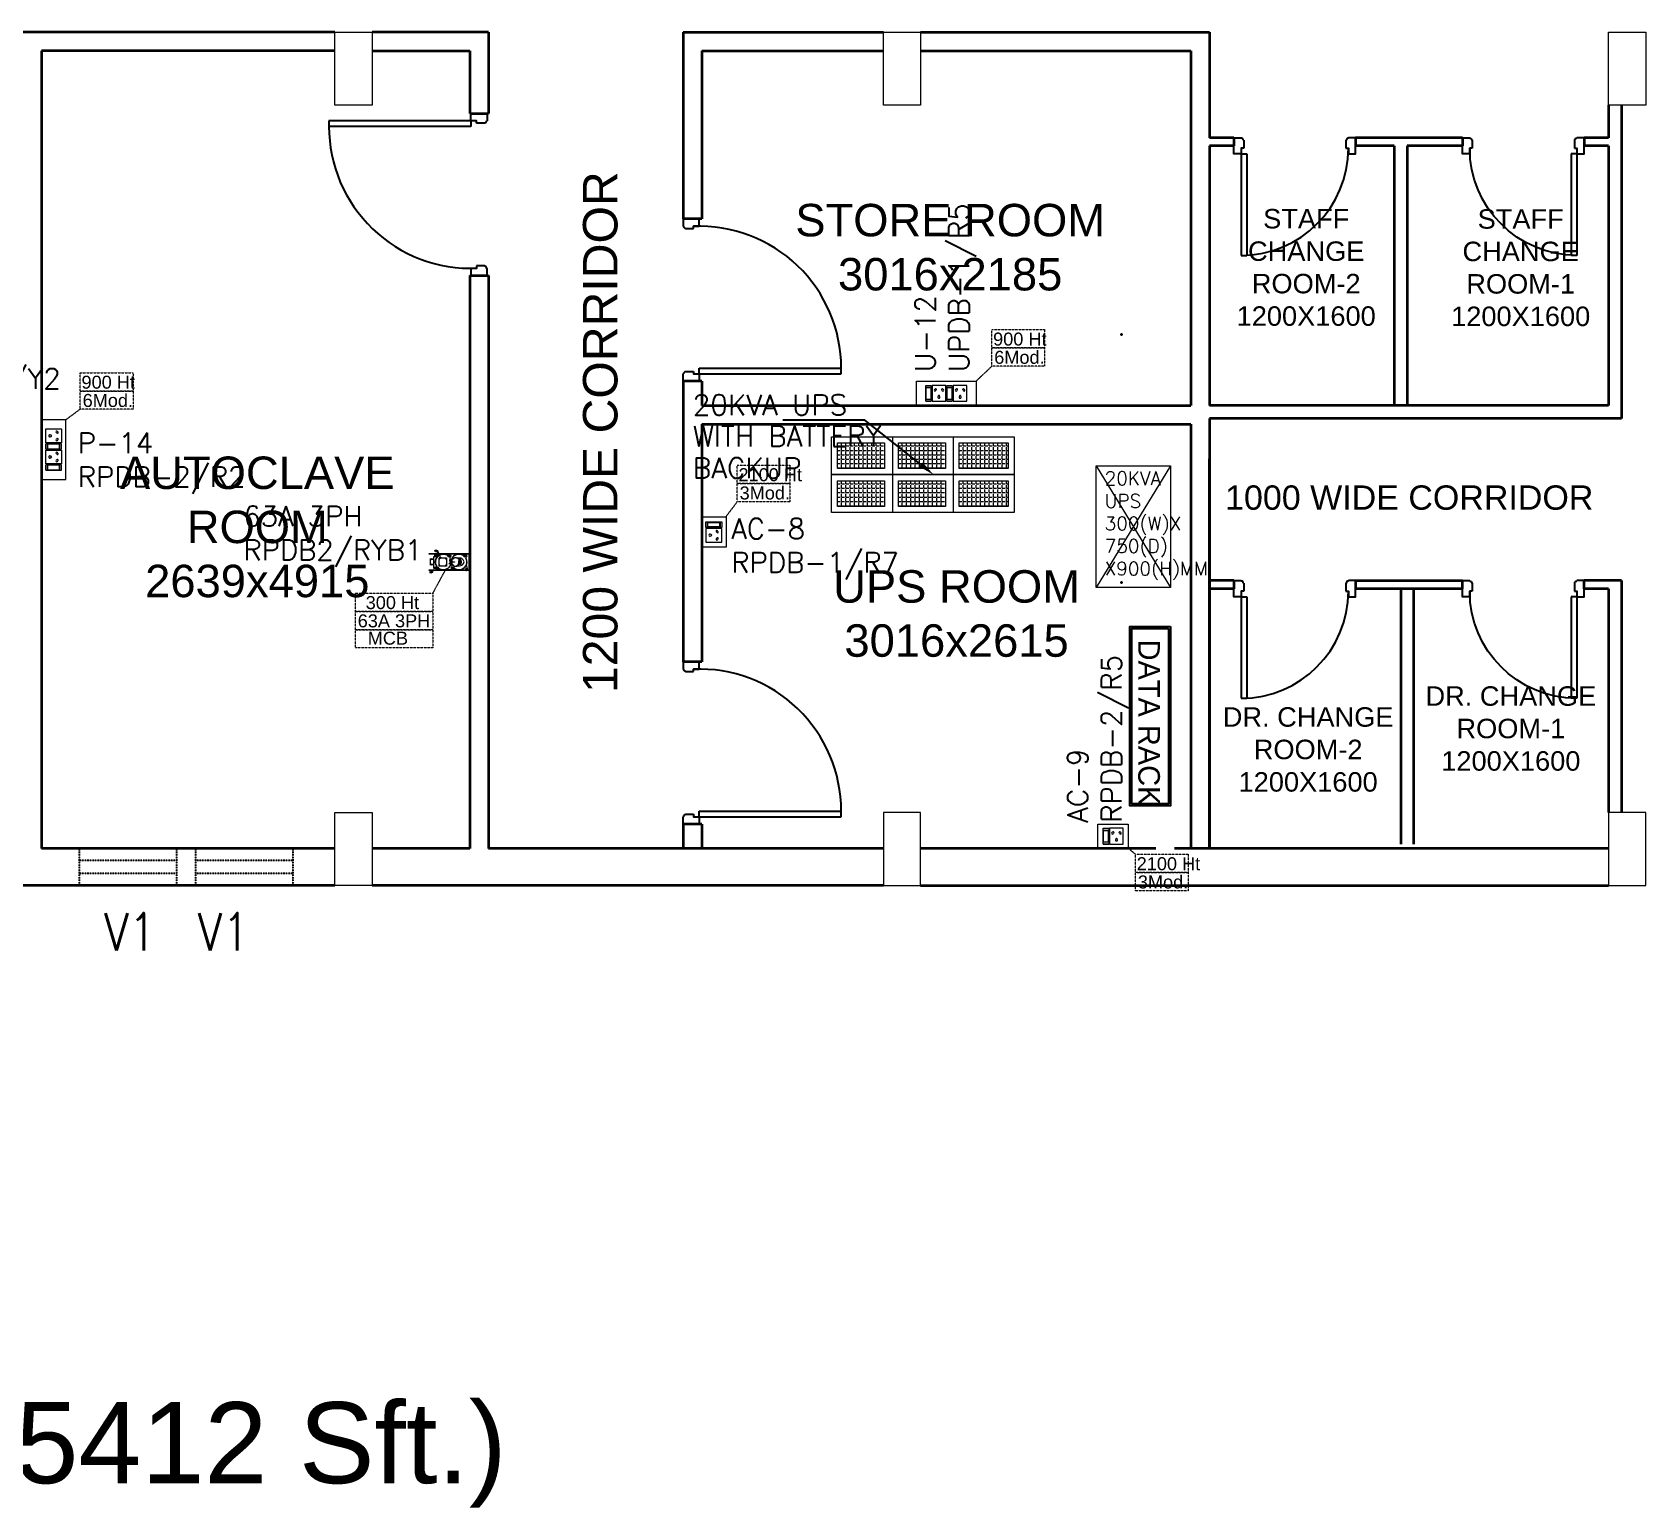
# Model space of a CAD drawing. Extents: x 2982526 to 3410143, y -1442121 to -1332990.
# Drawn here: x 3148311 to 3158256, y -1379204 to -1370110 of the extents above; entities that cross this region are included whole.
import ezdxf
from ezdxf import colors
from ezdxf.entities.mleader import LeaderData, LeaderLine
from ezdxf.enums import TextEntityAlignment as Align
from ezdxf.math import Vec2, Vec3

# ---------------------------------------------------------------- set-up
doc = ezdxf.new("R2010")
doc.units = 0
doc.header["$MEASUREMENT"] = 0
for name, pattern in [('1', [0, 0, 0]), ('DASHED2', [0.375, 0.25, -0.125]), ('HIDDEN', [0.375, 0.25, -0.125])]:
    doc.linetypes.add(name, pattern=pattern)
doc.layers.add('CFT_LOOPING', color=7, linetype='1', lineweight=0, true_color=0xd6d600)
doc.layers.add('ELE-6A AC SOCKET', color=7, linetype='Continuous', lineweight=0, true_color=0x00ceb6)
for name, color, linetype, lineweight in [('Column', 162, 'Continuous', 13), ('ELE 63A 3PH INDUSTRIAL SOCKET', 1, 'Continuous', 0), ('ELE- DBS', 1, 'Continuous', 9), ('ELE-2NOS OF 6-16 RAW POWER SOCKET', 1, 'Continuous', 0), ('ELE-POWER SOCKET TEXT', 7, 'Continuous', 5), ('ELE. 2N0S OF 6-16 UPS SOCKETS', 191, 'Continuous', 0), ('ELE. DB', 1, 'Continuous', 9), ('WALL', 7, '1', 35)]:
    doc.layers.add(name, color=color, linetype=linetype, lineweight=lineweight)
for name, color, linetype in [('DATA RACK', 1, 'Continuous'), ('DOOR', 40, 'Continuous'), ('TEXT', 5, '1'), ('V1', 7, 'Continuous')]:
    doc.layers.add(name, color=color, linetype=linetype)
doc.styles.add('ARIAL', font='arial.ttf')
doc.styles.add('ROMANS', font='romans.shx')
doc.styles.add('Tw Cen MT', font='TCM_____.TTF')

# ---------------------------------------------------------------- blocks, each defined once
blk = doc.blocks.new('A$C19B8274B')
at = {"layer": 'DOOR'}
for p, q in [((-45, 925), (-80, 925)), ((-80, 50), (-80, 925)), ((-45, 50), (-45, 925)), ((-45, 50), (-80, 50)), ((-955, -50), (-955, -47.5)), ((-940, -35), (-942.5, -35)), ((-60, -35), (-57.5, -35)), ((-45, -50), (-45, -47.5))]:
    blk.add_line(p, q, dxfattribs=at)
for points in [[(-940, 15), (-955, 15), (-955, 50), (-1000, 50), (-1000, -50), (-955, -50)], [(-940, -35), (-940, 15)], [(-60, 15), (-45, 15), (-45, 50), (0, 50), (0, -50), (-45, -50)], [(-60, -35), (-60, 15)]]:
    blk.add_lwpolyline(points, dxfattribs=at)
at = {"layer": 'DOOR', "color": 145}
blk.add_arc((-80, 50), 875, 90, 182.29244, dxfattribs=at)
at = {"layer": 'DOOR'}
for centre, start, end in [((-955, -35), 270, 0), ((-45, -35), 180, 270)]:
    blk.add_arc(centre, 12.5, start, end, dxfattribs=at)
blk = doc.blocks.new('750')
at = {"layer": 'DOOR'}
for p, q in [((-50, 705), (-47.5, 705)), ((-35, 690), (-35, 692.5)), ((-50, 45), (-47.5, 45)), ((-35, 60), (-35, 57.5)), ((50, 45), (50, 80)), ((50, 80), (675, 80)), ((50, 45), (675, 45)), ((675, 45), (675, 80))]:
    blk.add_line(p, q, dxfattribs=at)
for points in [[(15, 690), (15, 705), (50, 705), (50, 750), (-50, 750), (-50, 705)], [(-35, 690), (15, 690)], [(15, 60), (15, 45), (50, 45), (50, 0), (-50, 0), (-50, 45)], [(-35, 60), (15, 60)]]:
    blk.add_lwpolyline(points, dxfattribs=at)
for centre, start, end in [((-35, 705), 180, 270), ((-35, 45), 90, 180)]:
    blk.add_arc(centre, 12.5, start, end, dxfattribs=at)
at = {"layer": 'DOOR', "color": 145}
blk.add_arc((15, 45), 660, 0, 90, dxfattribs=at)
blk = doc.blocks.new('Q5YYYU')
at = {"layer": 'Column'}
for points in [[(13463.2493, 5260), (13693.2493, 5260), (13693.2493, 4810), (13463.2493, 4810)], [(16844.9159, 5260), (17074.9159, 5260), (17074.9159, 4810), (16844.9159, 4810)], [(21314.0776, 5260), (21544.0776, 5260), (21544.0776, 4810), (21314.0776, 4810)], [(13463.2493, 450), (13693.2493, 450), (13693.2493, 0), (13463.2493, 0)], [(17074.9159, 450), (16844.9159, 450), (16844.9159, 0), (17074.9159, 0)], [(21544.0776, 450), (21314.0776, 450), (21314.0776, 0), (21544.0776, 0)]]:
    blk.add_lwpolyline(points, close=True, dxfattribs=at)
at = {"layer": 'V1', "color": 8, "linetype": 'HIDDEN', "ltscale": 0.5}
for p, q in [((11887.854, 230), (11887.854, 0)), ((12487.854, 230), (11887.854, 230)), ((12487.854, 230), (12487.854, 0)), ((12605.4533, 230), (12605.4533, 0)), ((13205.4533, 230), (12605.4533, 230)), ((13205.4533, 230), (13205.4533, 0)), ((12487.854, 155), (11887.854, 155)), ((13205.4533, 155), (12605.4533, 155)), ((12487.854, 75), (11887.854, 75)), ((13205.4533, 75), (12605.4533, 75)), ((12487.854, 0), (11887.854, 0)), ((13205.4533, 0), (12605.4533, 0))]:
    blk.add_line(p, q, dxfattribs=at)
at = {"layer": 'WALL', "color": 8}
for p, q in [((11656.5826, 5260), (11450.9159, 5260)), ((11806.5826, 5260), (11656.5826, 5260)), ((13463.2493, 5260), (11806.5826, 5260)), ((14410.2493, 5260), (13693.2493, 5260)), ((14410.2493, 5260), (14410.2493, 4760)), ((15610.2493, 5260), (15610.2493, 4110)), ((15610.2493, 5260), (16844.9159, 5260)), ((17074.9159, 5260), (18441.0776, 5260)), ((18441.0776, 5260), (18856.0776, 5260)), ((18856.0776, 5260), (18856.0776, 4610)), ((11656.5826, 5145), (11656.5826, 2665)), ((11806.5826, 5145), (11656.5826, 5145)), ((13463.2493, 5145), (11806.5826, 5145)), ((13693.2493, 5145), (14295.2493, 5145)), ((14295.2493, 5145), (14295.2493, 4760)), ((15725.2493, 5145), (15725.2493, 4110)), ((15725.2493, 5145), (16844.9159, 5145)), ((17074.9159, 5145), (18441.0776, 5145)), ((18441.0776, 5145), (18741.0776, 5145)), ((18741.0776, 5145), (18741.0776, 2960)), ((21314.0776, 4810), (21314.0776, 4610)), ((21394.0776, 4810), (21394.0776, 2880)), ((14295.2493, 4760), (14410.2493, 4760)), ((19006.0776, 4610), (18856.0776, 4610)), ((19006.0776, 4610), (19006.0776, 4560)), ((19756.0776, 4610), (19756.0776, 4560)), ((20414.0776, 4610), (19756.0776, 4610)), ((20414.0776, 4610), (20414.0776, 4560)), ((21164.0776, 4610), (21164.0776, 4560)), ((21314.0776, 4610), (21164.0776, 4610)), ((19006.0776, 4560), (18856.0776, 4560)), ((18856.0776, 4560), (18856.0776, 2960)), ((19994.4968, 4560), (19756.0776, 4560)), ((19994.4968, 4560), (19994.4968, 2960)), ((20414.0776, 4560), (20074.4968, 4560)), ((20074.4968, 4560), (20074.4968, 2960)), ((21314.0776, 4560), (21164.0776, 4560)), ((21314.0776, 4560), (21314.0776, 2960)), ((15725.2493, 4110), (15610.2493, 4110)), ((14295.2493, 3760), (14410.2493, 3760)), ((14295.2493, 3760), (14295.2493, 230)), ((14410.2493, 3760), (14410.2493, 230)), ((15725.2493, 3110), (15610.2493, 3110)), ((15610.2493, 3110), (15610.2493, 1380)), ((15725.2493, 3110), (15725.2493, 2960)), ((15725.2493, 2960), (18741.0776, 2960)), ((21314.0776, 2960), (18856.0776, 2960)), ((15725.2493, 2845), (18741.0776, 2845)), ((15725.2493, 2845), (15725.2493, 2745)), ((18741.0776, 2845), (18741.0776, 2745)), ((21394.0776, 2880), (18856.0776, 2880)), ((18856.0776, 2880), (18856.0776, 230)), ((15725.2493, 2745), (15725.2493, 1380)), ((18741.0776, 2745), (18741.0776, 230)), ((11656.5826, 2665), (11656.5826, 230)), ((18856.0776, 230), (18856.0776, 2630)), ((19006.0776, 1880), (18856.0776, 1880)), ((19006.0776, 1830), (18856.0776, 1830)), ((19006.0776, 1880), (19006.0776, 1830)), ((19756.0776, 1880), (20414.0776, 1880)), ((19756.0776, 1880), (19756.0776, 1830)), ((20016.9968, 1830), (19756.0776, 1830)), ((20414.0776, 1830), (20016.9968, 1830)), ((20033.6789, 1830), (20033.6789, 255.5451)), ((20113.6789, 1830), (20113.6789, 255.5451)), ((20414.0776, 1830), (20414.0776, 1880)), ((21164.0776, 1830), (21164.0776, 1880)), ((21394.0776, 1880), (21164.0776, 1880)), ((21314.0776, 1830), (21164.0776, 1830)), ((21314.0776, 1830), (21314.0776, 450)), ((21394.0776, 1880), (21394.0776, 450)), ((15725.2493, 1380), (15610.2493, 1380)), ((15725.2493, 380), (15610.2493, 380)), ((15610.2493, 380), (15610.2493, 230)), ((15725.2493, 380), (15725.2493, 230)), ((11963.2493, 230), (11656.5826, 230)), ((13463.2493, 230), (11963.2493, 230)), ((14295.2493, 230), (13693.2493, 230)), ((14893.2493, 230), (14410.2493, 230)), ((16844.9159, 230), (14893.2493, 230)), ((18524.9159, 230), (17074.9159, 230)), ((18911.5826, 230), (18639.9159, 230)), ((21314.0776, 230), (18911.5826, 230)), ((13463.2493, 0), (4899.9159, 0)), ((13463.2493, 0), (6929.9159, 0)), ((16844.9159, 0), (13693.2493, 0)), ((17074.9159, 0), (21314.0776, 0))]:
    blk.add_line(p, q, dxfattribs=at)
at = {"layer": 'WALL'}
for p in [(18313.353, 3396.6666), (18313.353, 1868.3333)]:
    blk.add_point(p, dxfattribs=at)
at = {"layer": 'DOOR', "linetype": 'Continuous'}
for p, rotation in [((14352.7493, 4760), 89.99999999999999), ((15660.2493, 3110), 270), ((15660.2493, 380), 270)]:
    blk.add_blockref('A$C19B8274B', p, dxfattribs=dict(at, rotation=rotation))
at = {"layer": 'DOOR', "rotation": 270}
for p in [(19006.0776, 4560), (19006.0776, 1830)]:
    blk.add_blockref('750', p, dxfattribs=at)
at = {"layer": 'DOOR', "xscale": -1, "rotation": 89.99999999999999}
for p in [(21164.0776, 4560), (21164.0776, 1830)]:
    blk.add_blockref('750', p, dxfattribs=at)
at = {"layer": 'TEXT', "color": 8, "style": 'ARIAL'}
blk.add_text('1200 WIDE CORRIDOR', height=212.5, rotation=90, dxfattribs=at).set_placement((15269.8101, 2795.1854), align=Align.BOTTOM_CENTER)
blk.add_text('1000 WIDE CORRIDOR', height=150, dxfattribs=at).set_placement((20086.4449, 2272.1372), align=Align.BOTTOM_CENTER)
at = {"layer": 'TEXT', "color": 8, "attachment_point": 5, "style": 'ARIAL'}
for s, insert, char_height, width in [('STORE ROOM\\P3016x2185', (17256.8289, 3934.0994), 200, 2061.081547), ('STAFF CHANGE\\PROOM-2\\P1200X1600', (19451.2608, 3810.0058), 120, 1089.045933), ('STAFF CHANGE\\PROOM-1\\P1200X1600', (20773.3357, 3808.3929), 120, 1082.252715), ('AUTOCLAVE\\PROOM\\P2639x4915', (12986.1403, 2209.985), 200, 1382.810368), ('UPS ROOM\\P3016x2615', (17296.2586, 1676.1598), 200, 2253.017537), ('DR. CHANGE\\PROOM-1\\P1200X1600', (20712.7139, 967.8695), 120, 1786.825377), ('DR. CHANGE\\PROOM-2\\P1200X1600', (19463.3012, 838.7682), 120, 1786.825377)]:
    blk.add_mtext(s, dxfattribs=dict(at, insert=insert, char_height=char_height, width=width))
at = {"layer": 'V1', "color": 8, "style": 'ROMANS', "width": 0.85}
for p in [(12201.9881, -399.0218), (12778.7503, -399.0218)]:
    blk.add_text('V1', height=230, dxfattribs=at).set_placement(p, align=Align.CENTER)
blk = doc.blocks.new('5Y3AQY')
at = {"layer": 'ELE. 2N0S OF 6-16 UPS SOCKETS', "color": 72, "lineweight": 0}
for p, q in [((-311.5, -26.5), (-277.7, -26.5)), ((-311.5, -123.5), (-311.5, -26.5)), ((-311.5, -123.5), (-311.5, -26.5)), ((-308.7, -37), (-280.5, -37)), ((-308.7, -113), (-308.7, -37)), ((-308.7, -40.4), (-280.5, -40.4)), ((-280.5, -37), (-280.5, -113)), ((-277.7, -26.5), (-277.7, -123.5)), ((-272.1, -26.5), (-272.1, -123.5)), ((-187.1, -26.5), (-272.1, -26.5)), ((-187.1, -123.5), (-187.1, -26.5)), ((-181.4, -26.5), (-147.6, -26.5)), ((-181.4, -123.5), (-181.4, -26.5)), ((-181.4, -123.5), (-181.4, -26.5)), ((-178.6, -37), (-150.4, -37)), ((-178.6, -113), (-178.6, -37)), ((-178.6, -40.4), (-150.4, -40.4)), ((-150.4, -37), (-150.4, -113)), ((-147.6, -26.5), (-147.6, -123.5)), ((-57, -26.5), (-142, -26.5)), ((-142, -26.5), (-142, -123.5)), ((-57, -123.5), (-57, -26.5)), ((-311.5, -123.5), (-277.7, -123.5)), ((-277.7, -123.5), (-311.5, -123.5)), ((-280.5, -113), (-308.7, -113)), ((-272.1, -123.5), (-187.1, -123.5)), ((-181.4, -123.5), (-147.6, -123.5)), ((-147.6, -123.5), (-181.4, -123.5)), ((-150.4, -113), (-178.6, -113)), ((-142, -123.5), (-57, -123.5))]:
    blk.add_line(p, q, dxfattribs=at)
blk.add_lwpolyline([(-368.5, 0), (0, 0), (0, -150), (-368.5, -150)], close=True, dxfattribs=at)
for centre, radius, start, end in [((-253.8, -56.1), 5.7, 87.48997, 354.73109), ((-249.3, -52.1), 4.6, 284.90486, 157.31619), ((-229.6, -99), 6.62, 127.15837, 52.84163), ((-229.6, -92.3), 4.22, 341.40312, 198.59688), ((-209.8, -52.1), 4.6, 22.68381, 255.09514), ((-205.3, -56.1), 5.7, 185.26891, 92.51003), ((-123.7, -56.1), 5.7, 87.48997, 354.73109), ((-119.2, -52.1), 4.6, 284.90486, 157.31619), ((-99.5, -99), 6.62, 127.15837, 52.84163), ((-99.5, -92.3), 4.22, 341.40312, 198.59688), ((-79.7, -52.1), 4.6, 22.68381, 255.09514), ((-75.2, -56.1), 5.7, 185.26891, 92.51003)]:
    blk.add_arc(centre, radius, start, end, dxfattribs=at)
blk = doc.blocks.new('RTUH 6U')
at = {"layer": 'ELE-2NOS OF 6-16 RAW POWER SOCKET', "color": 30, "lineweight": 0, "ltscale": 300}
for p, q in [((-311.5, -26.5), (-226.5, -26.5)), ((-311.5, -123.5), (-311.5, -26.5)), ((-226.5, -26.5), (-226.5, -123.5)), ((-187.1, -26.5), (-220.9, -26.5)), ((-220.9, -26.5), (-220.9, -123.5)), ((-189.9, -37), (-218, -37)), ((-218, -37), (-218, -113)), ((-189.9, -40.4), (-218, -40.4)), ((-189.9, -113), (-189.9, -37)), ((-187.1, -123.5), (-187.1, -26.5)), ((-187.1, -123.5), (-187.1, -26.5)), ((-181.4, -123.5), (-181.4, -26.5)), ((-181.4, -26.5), (-96.4, -26.5)), ((-96.4, -26.5), (-96.4, -123.5)), ((-57, -26.5), (-90.8, -26.5)), ((-90.8, -26.5), (-90.8, -123.5)), ((-59.8, -37), (-88, -37)), ((-88, -37), (-88, -113)), ((-59.8, -40.4), (-88, -40.4)), ((-59.8, -113), (-59.8, -37)), ((-57, -123.5), (-57, -26.5)), ((-57, -123.5), (-57, -26.5)), ((-226.5, -123.5), (-311.5, -123.5)), ((-187.1, -123.5), (-220.9, -123.5)), ((-220.9, -123.5), (-187.1, -123.5)), ((-218, -113), (-189.9, -113)), ((-96.4, -123.5), (-181.4, -123.5)), ((-57, -123.5), (-90.8, -123.5)), ((-90.8, -123.5), (-57, -123.5)), ((-88, -113), (-59.8, -113))]:
    blk.add_line(p, q, dxfattribs=at)
blk.add_lwpolyline([(0, 0), (-368.5, 0), (-368.5, -150), (0, -150)], close=True, dxfattribs=at)
for centre, radius, start, end in [((-293.2, -56.1), 5.7, 87.48997, 354.73109), ((-288.7, -52.1), 4.6, 284.90486, 157.31619), ((-269, -99), 6.62, 127.15837, 52.84163), ((-269, -92.3), 4.22, 341.40312, 198.59688), ((-249.3, -52.1), 4.6, 22.68381, 255.09514), ((-244.8, -56.1), 5.7, 185.26891, 92.51003), ((-163.1, -56.1), 5.7, 87.48997, 354.73109), ((-158.6, -52.1), 4.6, 284.90486, 157.31619), ((-138.9, -99), 6.62, 127.15837, 52.84163), ((-138.9, -92.3), 4.22, 341.40312, 198.59688), ((-119.2, -52.1), 4.6, 22.68381, 255.09514), ((-114.7, -56.1), 5.7, 185.26891, 92.51003)]:
    blk.add_arc(centre, radius, start, end, dxfattribs=at)
blk = doc.blocks.new('32A 1PH INDUSTRIAL SOCKETS')
at = {"layer": 'ELE 63A 3PH INDUSTRIAL SOCKET', "lineweight": 0}
for points in [[(-366, 47), (-366, 47), (-366, 47), (-366, 48), (-366, 48), (-367, 48), (-367, 47), (-367, 47)], [(-366, 45), (-366, 45), (-366, 46), (-366, 46), (-366, 46), (-367, 46), (-367, 46), (-367, 45)]]:
    blk.add_hatch(color=1, dxfattribs=at).paths.add_polyline_path(points)
at = {"layer": 'ELE 63A 3PH INDUSTRIAL SOCKET', "color": 1, "lineweight": 0, "ltscale": 0.225}
blk.add_lwpolyline([(-501, -104), (-501, -97), (-7, -97), (-7, 97), (-501, 97), (-501, 104), (0, 104), (0, -104)], close=True, dxfattribs=at)
at = {"layer": 'ELE 63A 3PH INDUSTRIAL SOCKET', "color": 1, "lineweight": 0}
for points in [[(-495, 32), (-477, 32), (-477, 29), (-458, 34), (-477, 39), (-477, 36), (-495, 36)], [(-402, 65), (-449, 65), (-449, -65), (-421, -65)], [(-426, 136), (-426, 139), (-426, 142)], [(-407, 88), (-426, 88)], [(-423, 134), (-423, 139), (-423, 144)], [(-412, 139), (-419, 139), (-419, 147)], [(-419, 139), (-419, 130)], [(-417, 98), (-417, 76)], [(-417, 88), (-417, 88)], [(-417, 88), (-417, 88)], [(-413, 106), (-361, 92)], [(-395, 110), (-397, 139), (-408, 139)], [(-404, 104), (-404, 65)], [(-400, 90), (-390, 80)], [(-398, 93), (-388, 83)], [(-370, 74), (-397, 139)], [(-391, 88), (-391, 88)], [(-374, 55), (-374, 53), (-374, 52), (-374, 51)], [(-370, 60), (-371, 59), (-372, 58), (-373, 57)], [(-372, 52), (-373, 53), (-372, 55), (-372, 57), (-368, 53)], [(-372, 50), (-371, 49), (-370, 48), (-368, 48)], [(-372, 48), (-371, 47), (-370, 46), (-369, 46)], [(-366, 60), (-368, 59), (-370, 59), (-370, 58)], [(-370, 59), (-366, 55)], [(-363, 60), (-365, 61), (-366, 61), (-368, 61)], [(-367, 52), (-363, 48)], [(-366, 47), (-365, 47), (-363, 48), (-363, 49)], [(-366, 46), (-365, 46), (-363, 46), (-362, 47)], [(-365, 54), (-361, 50), (-361, 52), (-360, 53), (-360, 54)], [(-361, 57), (-362, 58), (-363, 59), (-364, 59)], [(-364, 55), (-364, 55)], [(-359, 55), (-359, 57), (-360, 58), (-361, 59)], [(-360, 48), (-359, 50), (-359, 52), (-359, 53)], [(-133, 97), (-329, 97)], [(-221, 25), (-252, 25), (-252, 15), (-221, 15)], [(-242, 62), (-244, 60), (-245, 59), (-246, 57), (-246, 55), (-247, 53), (-246, 51), (-245, 49)], [(-246, 15), (-246, -15)], [(-246, 4), (-189, 4), (-189, -4), (-246, -4)], [(-235, 25), (-237, 31), (-239, 37), (-242, 43), (-245, 49), (-243, 45)], [(-222, 25), (-222, 15)], [(-174, -52), (-172, -52), (-167, -52), (-163, -51), (-159, -50), (-154, -48), (-150, -46), (-146, -43), (-143, -40), (-139, -37), (-136, -33), (-134, -29), (-131, -24), (-130, -20), (-128, -15), (-127, -10), (-126, -5), (-126, 0), (-126, 4), (-127, 8)], [(-152, 49), (-141, 50), (-138, 48), (-135, 45), (-132, 42), (-129, 38), (-126, 34), (-123, 29), (-121, 24), (-120, 20), (-127, 8), (-134, 10)], [(-128, 21), (-120, 20)], [(-107, -24), (-114, -30), (-126, -30), (-119, -24), (-117, -18), (-116, -12), (-115, -6), (-115, 0), (-115, 5), (-116, 10), (-116, 15), (-117, 20), (-121, 15), (-123, 15)], [(-126, -30), (-124, -24), (-122, -18), (-121, -12), (-120, -6), (-120, 0), (-120, 5), (-120, 10), (-121, 15)], [(-120, 20), (-117, 20)], [(-495, -33), (-477, -33), (-477, -36), (-458, -31), (-477, -26), (-477, -29), (-495, -29)], [(-487, -123), (-487, -126), (-487, -129)], [(-484, -121), (-484, -126), (-484, -132)], [(-480, -135), (-480, -118)], [(-473, -126), (-480, -126)], [(-469, -126), (-458, -126), (-450, -92)], [(-429, -65), (-429, -78), (-436, -78), (-436, -76), (-440, -76), (-440, -78), (-447, -78), (-447, -65)], [(-429, -67), (-447, -67)], [(-429, -71), (-447, -71)], [(-436, -71), (-440, -67)], [(-438, -84), (-438, -63)], [(-133, -97), (-329, -97)], [(-221, -25), (-252, -25), (-252, -15), (-221, -15)], [(-227, -25), (-225, -31), (-223, -37), (-220, -43), (-217, -49), (-220, -43), (-223, -36)], [(-222, -15), (-222, -25)], [(-221, -4), (-221, -26), (-215, -26), (-213, -30), (-210, -33), (-208, -37), (-204, -40), (-201, -43), (-197, -46), (-193, -48), (-189, -50), (-185, -51), (-181, -52), (-177, -52)], [(-220, -62), (-218, -60), (-217, -59), (-216, -57), (-216, -55), (-216, -53), (-216, -51), (-217, -49)], [(-49, -106), (-101, -92)], [(-58, -88), (-34, -88)], [(-45, -98), (-45, -78)], [(-45, -88), (-45, -88)]]:
    blk.add_lwpolyline(points, dxfattribs=at)
at = {"layer": 'ELE 63A 3PH INDUSTRIAL SOCKET', "color": 1, "lineweight": 0, "ltscale": 0.036667}
blk.add_lwpolyline([(-491, 30), (-491, -27)], dxfattribs=at)
at = {"layer": 'ELE 63A 3PH INDUSTRIAL SOCKET', "color": 1, "lineweight": 0}
for points in [[(-412, 106, 0.580946), (-435, 83), (-429, 65)], [(-235, -25, -2.970687), (-280, 84), (-278, 83), (-276, 83), (-274, 83), (-272, 83), (-271, 84), (-269, 86), (-268, 87)], [(-417, -62), (-415, -60), (-414, -59), (-413, -57), (-412, -55), (-412, -53), (-413, -51), (-414, -49, -0.770115), (-280, 84, 0.770115), (-414, -49)], [(-227, 25, -0.494902), (-84, 84), (-82, 83), (-80, 83), (-78, 83), (-76, 83), (-74, 84), (-72, 86), (-71, 87)], [(-177, -52), (-173, -52), (-169, -51), (-166, -50), (-162, -48), (-158, -46), (-154, -43), (-150, -40), (-147, -37), (-144, -33), (-141, -29), (-139, -24), (-137, -20), (-136, -15), (-135, -10), (-134, -5), (-134, 0), (-134, 5), (-134, 10), (-128, 21), (-130, 25), (-132, 29), (-135, 34), (-138, 37), (-141, 41), (-144, 44), (-148, 46), (-152, 49), (-156, 47), (-158, 48), (-162, 50), (-167, 51), (-171, 52), (-175, 52, 0.278874), (-215, 26), (-221, 26), (-221, 4)], [(-46, 62), (-47, 60), (-48, 59), (-49, 57), (-50, 55), (-50, 53), (-49, 51), (-49, 49, -0.770115), (-182, -84), (-184, -83), (-186, -83), (-188, -83), (-190, -83), (-192, -84), (-193, -86), (-195, -87)], [(-155, -48), (-125, -48, 0.407317), (-70, 0, 0.415703), (-125, 48), (-138, 48)], [(-119, -24), (-107, -24), (-105, -18), (-104, -12), (-103, -6), (-103, 0, 0.169576), (-119, 46), (-136, 46)], [(-243, -45, -0.430134), (-379, -84), (-380, -83), (-382, -83), (-384, -83), (-386, -83), (-388, -84), (-390, -86), (-391, -87)], [(-49, -106, 0.580946), (-27, -83), (-41, -32)]]:
    blk.add_lwpolyline(points, format="xyb", dxfattribs=at)
for points in [[(-380, -51), (-380, 51), (-288, 51), (-288, -51)], [(-372, 39), (-371, 39), (-370, 40), (-369, 41), (-369, 42), (-369, 43), (-369, 44), (-369, 45), (-370, 45), (-371, 46), (-372, 46), (-373, 46), (-374, 45), (-375, 45), (-375, 44), (-375, 43), (-375, 42), (-375, 41), (-374, 40), (-373, 39)], [(-296, 39), (-295, 39), (-294, 40), (-293, 41), (-293, 42), (-293, 43), (-293, 44), (-293, 45), (-294, 45), (-295, 46), (-296, 46), (-297, 46), (-298, 45), (-299, 45), (-299, 44), (-299, 43), (-299, 42), (-299, 41), (-298, 40), (-297, 39)], [(-372, -46), (-371, -46), (-370, -45), (-369, -45), (-369, -44), (-369, -43), (-369, -42), (-369, -41), (-370, -40), (-371, -39), (-372, -39), (-373, -39), (-374, -40), (-375, -41), (-375, -42), (-375, -43), (-375, -44), (-375, -45), (-374, -45), (-373, -46)], [(-296, -46), (-295, -46), (-294, -45), (-293, -45), (-293, -44), (-293, -43), (-293, -42), (-293, -41), (-294, -40), (-295, -39), (-296, -39), (-297, -39), (-298, -40), (-299, -41), (-299, -42), (-299, -43), (-299, -44), (-299, -45), (-298, -45), (-297, -46)]]:
    blk.add_lwpolyline(points, close=True, dxfattribs=at)
for centre, radius in [((-420, 139), 11.7), ((-417, 88), 6.57), ((-394, 87), 9.32), ((-394, 86), 7.39), ((-252, 77), 18.6), ((-252, 77), 10.5), ((-55, 77), 18.6), ((-55, 77), 10.5), ((-481, -126), 11.5), ((-407, -77), 18.5), ((-407, -77), 10.6), ((-210, -77), 18.5), ((-210, -77), 10.6), ((-45, -88), 6.48)]:
    blk.add_circle(centre, radius, dxfattribs=at)
for radius, start, end in [(97.4, 59.7533, 158.0316), (97.5, 239.7992, 30.2008)]:
    blk.add_arc((-133, 0), radius, start, end, dxfattribs=at)
for points in [[(-393, 110), (-397, 110), (-394, 96)], [(-368, 75), (-372, 73), (-365, 61)], [(-452, -91), (-448, -92), (-447, -78)]]:
    blk.add_solid(points, dxfattribs=at)
blk = doc.blocks.new('RETETY')
at = {"layer": 'ELE- DBS'}
h = blk.add_hatch(dxfattribs=at)
h.set_pattern_fill('ANGLE', color=2, scale=3.830156, angle=90)
h.set_pattern_definition([(90, (316265.61, -529580.6), (-26.7536412, 3e-14), [19.4571936, -7.2964476]), (180, (316265.61, -529580.6), (-4e-14, -26.7536412), [19.4571936, -7.2964476])])
h.paths.add_polyline_path([(-429.6, 1088.1), (-429.6, 786.9), (-271.6, 786.9), (-271.6, 1088.1)])
h = blk.add_hatch(dxfattribs=at)
h.set_pattern_fill('ANGLE', color=2, scale=3.830156, angle=90)
h.set_pattern_definition([(90, (316499.715, -529580.6), (-26.7536412, 3e-14), [19.4571936, -7.2964476]), (180, (316499.715, -529580.6), (-4e-14, -26.7536412), [19.4571936, -7.2964476])])
h.paths.add_polyline_path([(-195.5, 1088.1), (-195.5, 786.9), (-37.5, 786.9), (-37.5, 1088.1)])
h = blk.add_hatch(dxfattribs=at)
h.set_pattern_fill('ANGLE', color=2, scale=3.830156, angle=90)
h.set_pattern_definition([(90, (316265.61, -529955.597), (-26.7536412, 3e-14), [19.4571936, -7.2964476]), (180, (316265.61, -529955.597), (-4e-14, -26.7536412), [19.4571936, -7.2964476])])
h.paths.add_polyline_path([(-429.6, 700.9), (-429.6, 411.9), (-271.6, 411.9), (-271.6, 700.9)])
h = blk.add_hatch(dxfattribs=at)
h.set_pattern_fill('ANGLE', color=2, scale=3.830156, angle=90)
h.set_pattern_definition([(90, (316499.715, -529955.597), (-26.7536412, 3e-14), [19.4571936, -7.2964476]), (180, (316499.715, -529955.597), (-4e-14, -26.7536412), [19.4571936, -7.2964476])])
h.paths.add_polyline_path([(-195.5, 700.9), (-195.5, 411.9), (-37.5, 411.9), (-37.5, 700.9)])
h = blk.add_hatch(dxfattribs=at)
h.set_pattern_fill('ANGLE', color=2, scale=3.830156, angle=90)
h.set_pattern_definition([(90, (316265.61, -530330.594), (-26.7536412, 3e-14), [19.4571936, -7.2964476]), (180, (316265.61, -530330.594), (-4e-14, -26.7536412), [19.4571936, -7.2964476])])
h.paths.add_polyline_path([(-429.6, 325.9), (-429.6, 36.9), (-271.6, 36.9), (-271.6, 325.9)])
h = blk.add_hatch(dxfattribs=at)
h.set_pattern_fill('ANGLE', color=2, scale=3.830156, angle=90)
h.set_pattern_definition([(90, (316499.715, -530330.594), (-26.7536412, 3e-14), [19.4571936, -7.2964476]), (180, (316499.715, -530330.594), (-4e-14, -26.7536412), [19.4571936, -7.2964476])])
h.paths.add_polyline_path([(-195.5, 325.9), (-195.5, 36.9), (-37.5, 36.9), (-37.5, 325.9)])
at = {"layer": 'ELE- DBS', "color": 3}
for p, q in [((-468.2, 750), (-234.1, 750)), ((-234.1, 750), (0, 750)), ((-468.2, 375), (-234.1, 375)), ((-234.1, 375), (0, 375))]:
    blk.add_line(p, q, dxfattribs=at)
for points in [[(-468.2, 0), (-468.2, 1125), (-234.1, 1125), (-234.1, 0)], [(-234.1, 0), (-234.1, 1125), (0, 1125), (0, 0)], [(-429.6, 786.9), (-429.6, 1088.1), (-271.6, 1088.1), (-271.6, 786.9)], [(-195.5, 786.9), (-195.5, 1088.1), (-37.5, 1088.1), (-37.5, 786.9)], [(-429.6, 411.9), (-429.6, 700.9), (-271.6, 700.9), (-271.6, 411.9)], [(-195.5, 411.9), (-195.5, 700.9), (-37.5, 700.9), (-37.5, 411.9)], [(-429.6, 36.9), (-429.6, 325.9), (-271.6, 325.9), (-271.6, 36.9)], [(-195.5, 36.9), (-195.5, 325.9), (-37.5, 325.9), (-37.5, 36.9)]]:
    blk.add_lwpolyline(points, close=True, dxfattribs=at)
blk = doc.blocks.new('DATA RACK')
at = {"layer": 'DATA RACK', "color": 1, "ltscale": 5}
for points in [[(0, 0), (0, -1227), (-277, -1227), (-277, 0)], [(-13, -13), (-13, -1213), (-264, -1213), (-264, -13)]]:
    blk.add_lwpolyline(points, close=True, dxfattribs=at)
at = {"layer": 'DATA RACK', "color": 1, "ltscale": 5, "insert": (-72, -89), "char_height": 148.3, "width": 1124.35, "attachment_point": 1, "rotation": 270, "style": 'Tw Cen MT'}
blk.add_mtext('DATA RACK', dxfattribs=at)
blk = doc.blocks.new('EQ2WE')
at = {"layer": 'ELE-6A AC SOCKET', "lineweight": 0}
for p, q in [((-99, 170), (-215, 170)), ((-215, 170), (-215, 36)), ((-99, 36), (-99, 170)), ((-91, 36), (-91, 170)), ((-91, 170), (-45, 170)), ((-45, 170), (-91, 170)), ((-87, 51), (-87, 155)), ((-87, 155), (-48, 155)), ((-48, 155), (-48, 51)), ((-45, 170), (-45, 36)), ((-45, 170), (-45, 36)), ((-215, 36), (-99, 36)), ((-45, 36), (-91, 36)), ((-48, 55), (-87, 55)), ((-48, 51), (-87, 51))]:
    blk.add_line(p, q, dxfattribs=at)
blk.add_lwpolyline([(0, 0), (-257, 0), (-257, 206), (0, 206)], close=True, dxfattribs=at)
for centre, radius, start, end in [((-157, 136), 9.08, 307.1584, 232.8416), ((-190, 77), 7.83, 5.2689, 272.51), ((-184, 72), 6.31, 202.6838, 75.0951), ((-157, 127), 5.79, 161.4031, 18.5969), ((-130, 72), 6.31, 104.9049, 337.3162), ((-124, 77), 7.83, 267.49, 174.7311)]:
    blk.add_arc(centre, radius, start, end, dxfattribs=at)

msp = doc.modelspace()

# ---------------------------------------------------------------- linework, layer by layer
at = {"layer": 'CFT_LOOPING', "color": 7, "linetype": 'DASHED2', "ltscale": 5}
for p, q in [((3154225.9, -1372167.8), (3154129.2, -1372259.8)), ((3148605.6, -1372433.5), (3148518.4, -1372498)), ((3152587.1, -1373095.5), (3152656.4, -1373003.9)), ((3150855.2, -1373426.4), (3150779.2, -1373567)), ((3155110.9, -1375176.6), (3155066.8, -1375139.8))]:
    msp.add_line(p, q, dxfattribs=at)
at = {"layer": 'CFT_LOOPING', "color": 7, "linetype": 'DASHED2', "ltscale": 5, "elevation": 0}
for points in [[(3154225.9, -1371942.8), (3154550.7, -1371942.8), (3154550.7, -1372055.3), (3154225.9, -1372055.3)], [(3154225.9, -1372055.3), (3154550.7, -1372055.3), (3154550.7, -1372167.8), (3154225.9, -1372167.8)], [(3148606.9, -1372208.5), (3148931.8, -1372208.5), (3148931.8, -1372321), (3148606.9, -1372321)], [(3148606.9, -1372321), (3148931.8, -1372321), (3148931.8, -1372433.5), (3148606.9, -1372433.5)]]:
    msp.add_lwpolyline(points, close=True, dxfattribs=at)
at = {"layer": 'CFT_LOOPING', "color": 7, "linetype": 'DASHED2', "ltscale": 5}
for points in [[(3152656.4, -1372778.9), (3152981.2, -1372778.9), (3152981.2, -1372891.4), (3152656.4, -1372891.4)], [(3152656.4, -1372891.4), (3152981.2, -1372891.4), (3152981.2, -1373003.9), (3152656.4, -1373003.9)], [(3150302.3, -1373567), (3150779.2, -1373567), (3150779.2, -1373679.5), (3150302.3, -1373679.5)], [(3150302.3, -1373679.5), (3150779.2, -1373679.5), (3150779.2, -1373792), (3150302.3, -1373792)], [(3150302.3, -1373792), (3150779.2, -1373792), (3150779.2, -1373904.5), (3150302.3, -1373904.5)], [(3155110.9, -1375176.6), (3155435.7, -1375176.6), (3155435.7, -1375289.1), (3155110.9, -1375289.1)], [(3155110.9, -1375289.1), (3155435.7, -1375289.1), (3155435.7, -1375401.6), (3155110.9, -1375401.6)]]:
    msp.add_lwpolyline(points, close=True, dxfattribs=at)
at = {"layer": 'ELE- DBS', "color": 3}
for p, q in [((3154867.8, -1372781.1), (3155326.2, -1373531.1)), ((3154867.8, -1372781.1), (3155326.2, -1373531.1)), ((3155326.2, -1372781.1), (3154867.8, -1373531.1))]:
    msp.add_line(p, q, dxfattribs=at)
msp.add_lwpolyline([(3154867.8, -1372781.1), (3155326.2, -1372781.1), (3155326.2, -1373531.1), (3154867.8, -1373531.1)], close=True, dxfattribs=at)
msp.add_lwpolyline([(3154867.8, -1372781.1), (3155326.2, -1372781.1), (3155326.2, -1373531.1), (3154867.8, -1373531.1)], close=True, dxfattribs=at)

# ---------------------------------------------------------------- block references
at = {"layer": 'DATA RACK', "ltscale": 2, "xscale": 0.9009758719900597, "yscale": 0.9009758719900597, "zscale": 0.9009758719900597}
msp.add_blockref('DATA RACK', (3155326.2, -1373772.6), dxfattribs=at)
at = {"layer": 'ELE 63A 3PH INDUSTRIAL SOCKET', "linetype": 'ByBlock', "xscale": 0.4966085565469101, "yscale": 0.4966085565469101, "zscale": 0.4966085565469101}
msp.add_blockref('32A 1PH INDUSTRIAL SOCKETS', (3151007.1, -1373374.8), dxfattribs=at)
at = {"layer": 'ELE-2NOS OF 6-16 RAW POWER SOCKET', "color": 3, "linetype": 'ByBlock', "rotation": 270}
msp.add_blockref('RTUH 6U', (3148518.4, -1372866.5), dxfattribs=at)
at = {"layer": 'ELE-6A AC SOCKET', "color": 254, "linetype": 'ByBlock', "true_color": 0xdebad0, "xscale": 0.72861454468451, "yscale": 0.72861454468451, "zscale": 0.72861454468451}
for p, rotation in [((3152587.1, -1373095.5), 90), ((3154879.3, -1374989.8), 180)]:
    msp.add_blockref('EQ2WE', p, dxfattribs=dict(at, rotation=rotation))
at = {"layer": 'ELE. 2N0S OF 6-16 UPS SOCKETS', "color": 3, "linetype": 'ByBlock', "rotation": 359.9999999999999}
msp.add_blockref('5Y3AQY', (3154129.2, -1372259.8), dxfattribs=at)
at = {"layer": 'ELE. DB', "linetype": 'ByBlock', "rotation": 270}
msp.add_blockref('RETETY', (3153238.1, -1373070.6), dxfattribs=at)
at = {"layer": 'WALL', "color": 240, "true_color": 0xed1f24}
msp.add_blockref('Q5YYYU', (3136711.8, -1375369.8), dxfattribs=at)

# ---------------------------------------------------------------- texts
at = {"layer": 'ELE-POWER SOCKET TEXT', "char_height": 125, "width": 270.335, "attachment_point": 1, "rotation": 90}
for s, insert in [('{\\Fromans.shx|c228;U-12\\PUPDB-1/R5\\P}', (3153752.8, -1372203)), ('{\\Fromans.shx|c228;AC-9\\PRPDB-2/R5\\P}', (3154692, -1374981.3))]:
    msp.add_mtext(s, dxfattribs=dict(at, insert=insert))
at = {"layer": 'ELE-POWER SOCKET TEXT', "char_height": 125, "attachment_point": 1}
for s, insert, width in [('{\\Fromans.shx|c228;P-15\\PRPDB-2/Y2\\P}', (3147468.3, -1371973.6), 270.335), ('{\\Fromans.shx|c228;P-14\\PRPDB-2/R2\\P}', (3148590.9, -1372579), 270.335), ('{\\Fromans.shx|c228;63A 3PH \\PRPDB2/RYB1\\P}', (3149612, -1373029.9), 1304.808), ('{\\Fromans.shx|c228;AC-8\\PRPDB-1/R7\\P}', (3152618.9, -1373107.1), 270.335)]:
    msp.add_mtext(s, dxfattribs=dict(at, insert=insert, width=width))
at = {"layer": 'ELE. DB', "color": 0, "insert": (3154921, -1372817.9), "char_height": 83.335, "attachment_point": 1}
msp.add_mtext('{\\Fromans.shx|c0;20KVA\\PUPS\\P300(W)X\\P750(D)\\PX900(H)MM\\P} ', dxfattribs=at)
msp.add_mtext('{\\Fromans.shx|c0;20KVA\\PUPS\\P300(W)X\\P750(D)\\PX900(H)MM\\P} ', dxfattribs=at)
at = {"layer": 'TEXT', "color": 0, "linetype": 'Continuous', "ltscale": 12, "style": 'ROMANS'}
for s, height, p in [('20KVA UPS', 126.17, (3152382, -1372469.7, 0)), ('WITH BATTERY', 126.167, (3152382, -1372662, 0)), ('BACKUP', 126.17, (3152382, -1372858.8, 0))]:
    msp.add_text(s, height=height, dxfattribs=at).set_placement(p)
at = {"layer": 'TEXT', "color": 7, "char_height": 80, "attachment_point": 1}
for s, insert, width in [('\\A1;{\\fArial|b0|i0|c0|p34;900 Ht\\P}', (3154233.3, -1371960.8), 8957.987), ('\\A1;{\\fArial|b0|i0|c0|p34;6Mod.\\P}', (3154240.3, -1372073.3), 352.575), ('\\A1;{\\fArial|b0|i0|c0|p34;900 Ht\\P}', (3148614.4, -1372226.6), 8957.987), ('\\A1;{\\fArial|b0|i0|c0|p34;6Mod.\\P}', (3148621.4, -1372339.1), 352.575), ('\\A1;{\\fArial|b0|i0|c0|p34;2100 Ht\\P}', (3152663.8, -1372796.9), 8957.987), ('\\A1;{\\fArial|b0|i0|c0|p34;3Mod.\\P}', (3152670.8, -1372909.4), 352.575), ('\\A1;{\\fArial|b0|i0|c0|p34;300 Ht\\P}', (3150366, -1373585.1), 8957.987), ('\\A1;{\\fArial|b0|i0|c0|p34;63A 3PH }', (3150316.8, -1373697.6), 496.135), ('\\A1;{\\fArial|b0|i0|c0|p34;MCB }', (3150378.5, -1373804.4), 496.135), ('\\A1;{\\fArial|b0|i0|c0|p34;2100 Ht\\P}', (3155118.3, -1375194.6), 8957.987), ('\\A1;{\\fArial|b0|i0|c0|p34;3Mod.\\P}', (3155125.3, -1375307.1), 352.575)]:
    msp.add_mtext(s, dxfattribs=dict(at, insert=insert, width=width))
at = {"layer": 'TEXT', "color": 8, "insert": (3144830.2, -1378878.6), "char_height": 500, "width": 16142.689, "attachment_point": 5, "style": 'ARIAL'}
msp.add_mtext('PLINTH AREA - 502.94 Sq.M. (5412 Sft.)', dxfattribs=at)

# ---------------------------------------------------------------- leaders
at = {"layer": 'TEXT', "color": 0, "linetype": 'Continuous', "ltscale": 12}
ml = msp.add_multileader_mtext('Standard', dxfattribs=at)
ml.set_content(' ')
ml.set_leader_properties()
ml.build(insert=Vec2(0, 0))
ml.multileader.update_dxf_attribs({"dogleg_length": 504.9, "arrow_head_size": 100})
ctx = ml.context
ctx.base_point, ctx.arrow_head_size, ctx.plane_origin, ctx.plane_x_axis, ctx.plane_y_axis = Vec3(3152937.3, -1372500.4), 100, Vec3(3152794.6, -1372363.9), Vec3(-1, 0), Vec3(0, -1)
notes = []
notes.append((ctx, [(0, (1, 1, 0), (3153442.2, -1372500.4), (-1, 0), 504.9, [(0, [(3153866.8, -1372836.5)], 0, [])])]))
ctx.mtext.insert, ctx.mtext.text_direction, ctx.mtext.rotation, ctx.mtext.flow_direction = Vec3(3152935.3, -1372502.8), Vec3(-1, 0), 3.141593, 5
for ctx, leaders in notes:
    for number, flags, end, landing, length, lines in leaders:
        leader = LeaderData()
        leader.index, (leader.has_last_leader_line, leader.has_dogleg_vector, leader.attachment_direction) = number, flags
        leader.last_leader_point, leader.dogleg_vector, leader.dogleg_length = Vec3(end), Vec3(landing), length
        for number, points, colour, breaks in lines:
            line = LeaderLine()
            line.index, line.vertices, line.color, line.breaks = number, Vec3.list(points), colors.encode_raw_color(colour), breaks
            leader.lines.append(line)
        ctx.leaders.append(leader)

doc.saveas('drawing.dxf')
